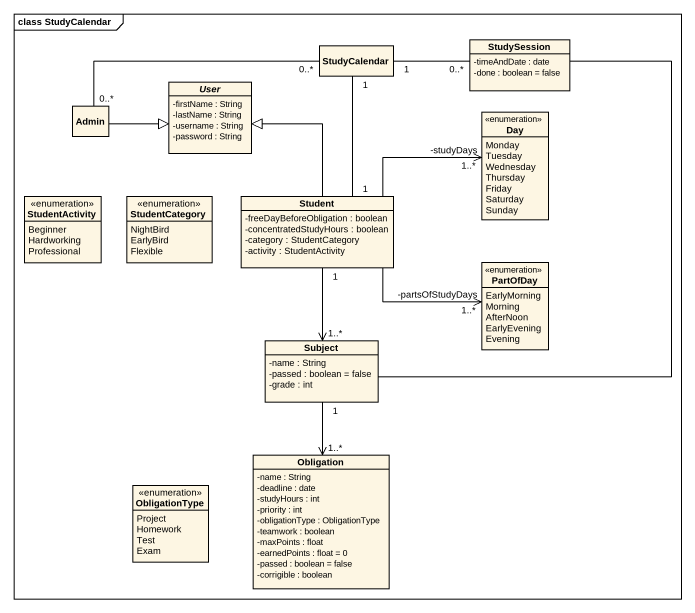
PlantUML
@startuml
mainframe class StudyCalendar
hide circle
hide empty members
skinparam classAttributeIconSize 0
class StudyCalendar
class StudySession {
  -timeAndDate : date
  -done : boolean = false
}
class Admin
abstract class User {
  -firstName : String
  -lastName : String
  -username : String
  -password : String
}
enum Day {
  Monday
  Tuesday
  Wednesday
  Thursday
  Friday
  Saturday
  Sunday
}
enum StudentActivity {
  Beginner
  Hardworking
  Professional
}
enum StudentCategory {
  NightBird
  EarlyBird
  Flexible
}
class Student {
  -freeDayBeforeObligation : boolean
  -concentratedStudyHours : boolean
  -category : StudentCategory
  -activity : StudentActivity
}
enum PartOfDay {
  EarlyMorning
  Morning
  AfterNoon
  EarlyEvening
  Evening
}
class Subject {
  -name : String
  -passed : boolean = false
  -grade : int
}
class Obligation {
  -name : String
  -deadline : date
  -studyHours : int
  -priority : int
  -obligationType : ObligationType
  -teamwork : boolean
  -maxPoints : float
  -earnedPoints : float = 0
  -passed : boolean = false
  -corrigible : boolean
}
enum ObligationType {
  Project
  Homework
  Test
  Exam
}
StudyCalendar "1" -right- "0..*" StudySession
StudySession -- Subject
Admin "0..*" -right- "0..*" StudyCalendar
Admin -right-|> User
Student "1" -up- "1" StudyCalendar
Student -up-|> User
Student -right-> "1..*\n-studyDays" Day
Student -right-> "1..*\n-partsOfStudyDays" PartOfDay
Student "1" --> "1..*" Subject
Subject "1" --> "1..*" Obligation
@enduml
